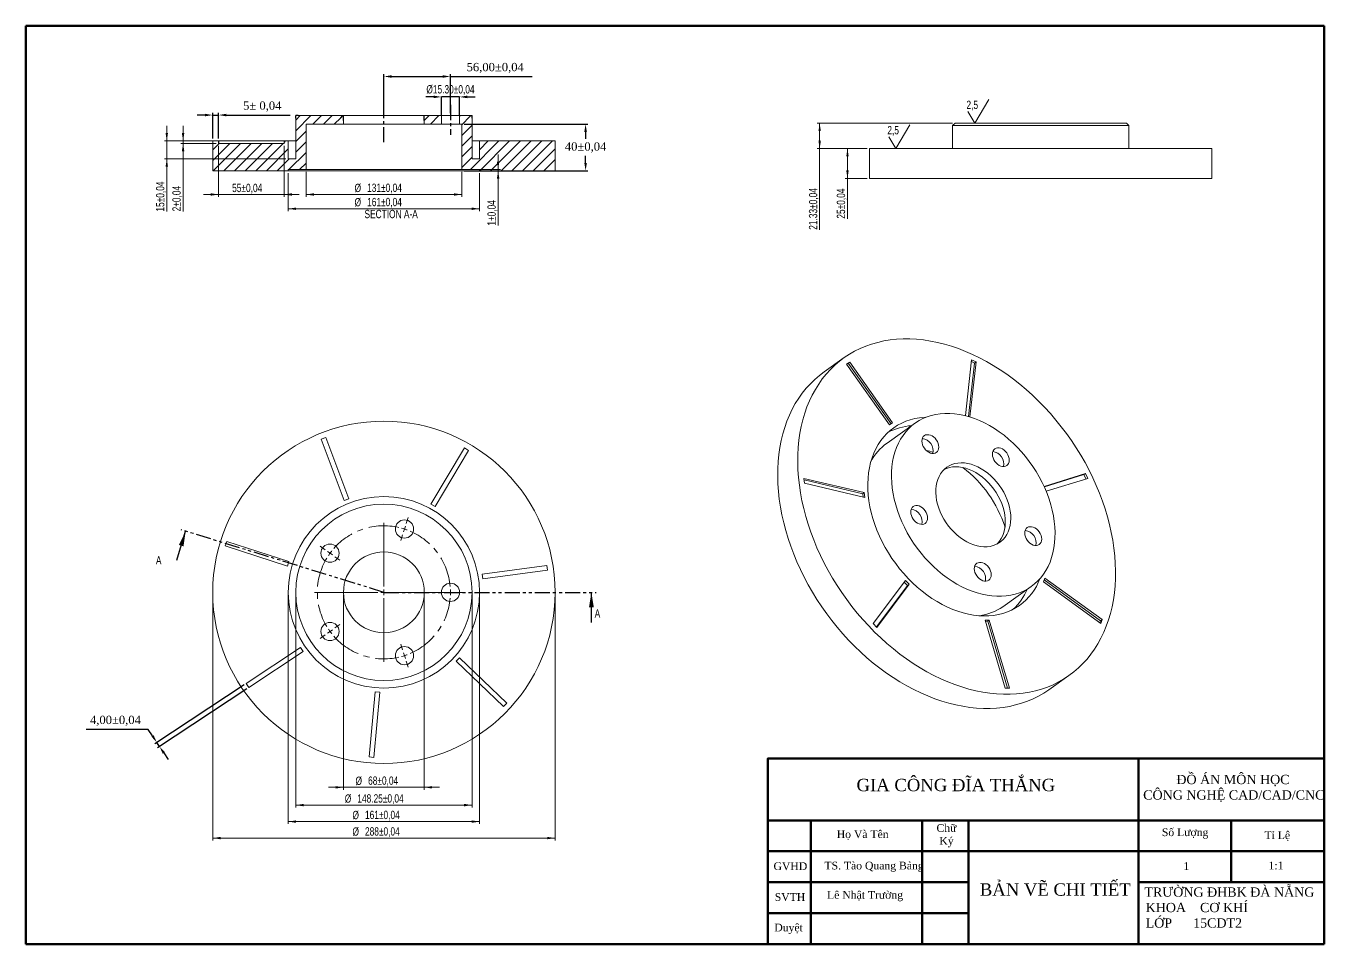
# Model space of a CAD drawing. Header units: millimetres. Extents: x -1654 to 1318, y -6 to 660.
# Drawn here: x 20 to 566, y -6 to 380 of the extents above; entities that cross this region are included whole.
import ezdxf

# ---------------------------------------------------------------- set-up
doc = ezdxf.new("R2010")
doc.units = ezdxf.units.MM
doc.header["$PDSIZE"] = -1
for name, pattern in [('CENTER', [10.16, 6.35, -1.27, 1.27, -1.27]), ('CENTERX2', [20.32, 12.7, -2.54, 2.54, -2.54]), ('PHANTOM', [12.7, 6.35, -1.27, 1.27, -1.27, 1.27, -1.27])]:
    doc.linetypes.add(name, pattern=pattern)
doc.layers.add('chu', color=140, linetype='Continuous')
doc.layers.add('chuan-text', color=90, linetype='Continuous', lineweight=25)
doc.layers.add('khung', color=212, linetype='Continuous', lineweight=50)
doc.styles.add('SLDTEXTSTYLE0', font='TXT', dxfattribs={"width": 0.75})
doc.styles.get("Standard").update_dxf_attribs({"font": 'times.ttf'})
doc.dimstyles.new('ISO-25', dxfattribs={"dimtxt": 2.5, "dimasz": 2.5, "dimexe": 1.25, "dimexo": 0.625, "dimtad": 1, "dimtxsty": 'Standard', "dimcen": 2.5, "dimadec": 0, "dimazin": 0, "dimtfac": 1, "dimtmove": 0, "dimatfit": 3, "dimfxl": 1, "dimarcsym": 0})
doc.dimstyles.new('SLDDIMSTYLE0', dxfattribs={"dimtxt": 3.5, "dimasz": 3.302, "dimexe": 0, "dimexo": 0.0625, "dimgap": 0.875, "dimtad": 1, "dimlfac": 2, "dimrnd": 1e-09, "dimzin": 12, "dimdsep": 46, "dimtxsty": 'SLDTEXTSTYLE0', "dimsah": 1, "dimcen": 0.09, "dimadec": 0, "dimazin": 3, "dimtfac": 1, "dimtmove": 0, "dimatfit": 0, "dimfxl": 1, "dimfrac": 2, "dimtolj": 1, "dimtzin": 12, "dimarcsym": 0})
doc.dimstyles.new('SLDDIMSTYLE1', dxfattribs={"dimtxt": 3.5, "dimasz": 3.302, "dimexe": 0, "dimexo": 0.0625, "dimgap": 0.875, "dimtad": 1, "dimlfac": 2, "dimrnd": 1e-09, "dimzin": 12, "dimdsep": 46, "dimtxsty": 'SLDTEXTSTYLE0', "dimsah": 1, "dimcen": 0.09, "dimadec": 0, "dimazin": 3, "dimtfac": 1, "dimtofl": 0, "dimtmove": 0, "dimatfit": 3, "dimfxl": 1, "dimfrac": 2, "dimtolj": 1, "dimtzin": 12, "dimarcsym": 0})
doc.dimstyles.new('SLDDIMSTYLE2', dxfattribs={"dimtxt": 3.5, "dimasz": 3.302, "dimexe": 0, "dimexo": 0.0625, "dimgap": 0.875, "dimtad": 1, "dimlfac": 2, "dimrnd": 1e-09, "dimzin": 4, "dimdsep": 46, "dimtxsty": 'SLDTEXTSTYLE0', "dimsah": 1, "dimcen": 0.09, "dimadec": 0, "dimazin": 1, "dimtfac": 1, "dimtmove": 0, "dimatfit": 0, "dimfxl": 1, "dimfrac": 2, "dimtolj": 1, "dimtzin": 12, "dimarcsym": 0})

# ---------------------------------------------------------------- blocks, each defined once
blk = doc.blocks.new('SW_SFSYMBOL_0')
at = {"color": 0, "linetype": 'Continuous', "lineweight": 0}
for q in [(0.57, 0), (9.41, 5)]:
    blk.add_line((3.51, -5), q, dxfattribs=at)
at = {"color": 0, "linetype": 'Continuous', "lineweight": 0, "insert": (0, 4.51), "char_height": 3.5, "attachment_point": 1, "style": 'SLDTEXTSTYLE0'}
blk.add_mtext('2,5', dxfattribs=at)
blk = doc.blocks.new('_D')
at = {"color": 7, "linetype": 'Continuous', "lineweight": 0, "transparency": 16777216}
for p, q in [((153.96, 140.8), (153.96, 58.8)), ((187.96, 140.8), (187.96, 58.8)), ((153.96, 59.8), (147.61, 59.8)), ((153.96, 59.8), (187.96, 59.8)), ((187.96, 59.8), (194.31, 59.8))]:
    blk.add_line(p, q, dxfattribs=at)
for points in [[(153.96, 59.8), (150.65, 60.31), (150.65, 59.29)], [(187.96, 59.8), (191.26, 59.29), (191.26, 60.31)]]:
    blk.add_solid(points, dxfattribs=at)
at = {"color": 7, "linetype": 'Continuous', "lineweight": 0, "transparency": 16777216, "char_height": 3.5, "attachment_point": 1, "style": 'SLDTEXTSTYLE0'}
for s, insert in [('%%c', (159.03, 64.31)), ('68±0,04', (164.31, 64.37))]:
    blk.add_mtext(s, dxfattribs=dict(at, insert=insert))
blk = doc.blocks.new('_D_1')
at = {"color": 7, "linetype": 'Continuous', "lineweight": 0, "transparency": 16777216}
for p, q in [((133.89, 140.8), (133.89, 51.32)), ((208.02, 140.8), (208.02, 51.32)), ((133.89, 52.32), (208.02, 52.32))]:
    blk.add_line(p, q, dxfattribs=at)
for points in [[(133.89, 52.32), (137.2, 51.81), (137.2, 52.83)], [(208.02, 52.32), (204.72, 52.83), (204.72, 51.81)]]:
    blk.add_solid(points, dxfattribs=at)
at = {"color": 7, "linetype": 'Continuous', "lineweight": 0, "transparency": 16777216, "char_height": 3.5, "attachment_point": 1, "style": 'SLDTEXTSTYLE0'}
for s, insert in [('%%c', (154.5, 56.83)), ('148.25±0,04', (159.78, 56.88))]:
    blk.add_mtext(s, dxfattribs=dict(at, insert=insert))
blk = doc.blocks.new('_D_2')
at = {"color": 7, "linetype": 'Continuous', "lineweight": 0, "transparency": 16777216}
for p, q in [((130.71, 140.8), (130.71, 44.38)), ((211.21, 140.8), (211.21, 44.38)), ((130.71, 45.38), (211.21, 45.38))]:
    blk.add_line(p, q, dxfattribs=at)
for points in [[(130.71, 45.38), (134.01, 44.88), (134.01, 45.89)], [(211.21, 45.38), (207.9, 45.89), (207.9, 44.88)]]:
    blk.add_solid(points, dxfattribs=at)
at = {"color": 7, "linetype": 'Continuous', "lineweight": 0, "transparency": 16777216, "char_height": 3.5, "attachment_point": 1, "style": 'SLDTEXTSTYLE0'}
for s, insert in [('%%c', (157.74, 49.9)), ('161±0,04', (163.01, 49.95))]:
    blk.add_mtext(s, dxfattribs=dict(at, insert=insert))
blk = doc.blocks.new('_D_3')
at = {"color": 7, "linetype": 'Continuous', "lineweight": 0, "transparency": 16777216}
for p, q in [((98.96, 140.8), (98.96, 37.45)), ((242.96, 140.8), (242.96, 37.45)), ((98.96, 38.45), (242.96, 38.45))]:
    blk.add_line(p, q, dxfattribs=at)
for points in [[(98.96, 38.45), (102.26, 37.94), (102.26, 38.96)], [(242.96, 38.45), (239.65, 38.96), (239.65, 37.94)]]:
    blk.add_solid(points, dxfattribs=at)
at = {"color": 7, "linetype": 'Continuous', "lineweight": 0, "transparency": 16777216, "char_height": 3.5, "attachment_point": 1, "style": 'SLDTEXTSTYLE0'}
for s, insert in [('%%c', (157.74, 42.96)), ('288±0,04', (163.01, 43.01))]:
    blk.add_mtext(s, dxfattribs=dict(at, insert=insert))
blk = doc.blocks.new('SW_CENTERMARKSYMBOL_0')
at = {"color": 0, "linetype": 'Continuous', "lineweight": 0}
for p, q in [((-8.65, 29.13), (-8.65, 55.88)), ((0.77, 55.64), (1.57, 58.09)), ((-0.77, 50.88), (-1.57, 48.43)), ((0, 53.26), (-0.39, 52.07)), ((0, 53.26), (0.39, 54.45)), ((-33.33, 44.56), (-35.41, 46.07)), ((-31.3, 43.09), (-32.32, 43.82)), ((-31.3, 43.09), (-30.29, 42.35)), ((-29.28, 41.62), (-27.2, 40.1)), ((-8.65, 26.63), (-8.65, 27.88)), ((-11.15, 26.63), (-37.9, 26.63)), ((-8.65, 26.63), (-9.9, 26.63)), ((-8.65, 26.63), (-8.65, 25.38)), ((-8.65, 26.63), (-7.4, 26.63)), ((-8.65, 24.13), (-8.65, -2.62)), ((-6.15, 26.63), (20.6, 26.63)), ((16.85, 26.63), (14.27, 26.63)), ((19.35, 26.63), (18.1, 26.63)), ((19.35, 26.63), (20.6, 26.63)), ((21.85, 26.63), (24.42, 26.63)), ((-29.28, 11.64), (-27.2, 13.15)), ((-33.33, 8.7), (-35.41, 7.19)), ((-31.3, 10.17), (-32.32, 9.44)), ((-31.3, 10.17), (-30.29, 10.91)), ((-0.77, 2.38), (-1.57, 4.83)), ((0, 0), (-0.39, 1.19)), ((0, 0), (0.39, -1.19)), ((0.77, -2.38), (1.57, -4.83))]:
    blk.add_line(p, q, dxfattribs=at)
at = {"color": 0, "linetype": 'CENTERX2', "lineweight": 0}
for start, end in [(77.1157, 138.8843), (5.1157, 66.8843), (149.1157, 210.8843), (293.1157, 354.8843), (221.1157, 282.8843)]:
    blk.add_arc((-8.65, 26.63), 28, start, end, dxfattribs=at)
at = {"color": 0, "linetype": 'Continuous', "lineweight": 0}
for start, end in [(72, 74.5578), (69.4422, 72), (141.4422, 144), (144, 146.5578), (0, 2.5578), (357.4422, 0), (213.4422, 216), (216, 218.5578), (285.4422, 288), (288, 290.5578)]:
    blk.add_arc((-8.65, 26.63), 28, start, end, dxfattribs=at)
blk = doc.blocks.new('_D_4')
at = {"color": 7, "linetype": 'Continuous', "lineweight": 0, "transparency": 16777216}
for p, q in [((374.25, 328.41), (364.95, 328.41)), ((365.95, 315.91), (365.95, 328.41)), ((374.25, 315.91), (364.95, 315.91)), ((365.95, 315.91), (365.95, 298.95))]:
    blk.add_line(p, q, dxfattribs=at)
for points in [[(365.95, 328.41), (365.44, 325.1), (366.46, 325.1)], [(365.95, 315.91), (366.46, 319.21), (365.44, 319.21)]]:
    blk.add_solid(points, dxfattribs=at)
at = {"color": 7, "linetype": 'Continuous', "lineweight": 0, "transparency": 16777216, "insert": (361.44, 298.95), "char_height": 3.5, "attachment_point": 1, "rotation": 90, "style": 'SLDTEXTSTYLE0'}
blk.add_mtext('25±0,04', dxfattribs=at)
blk = doc.blocks.new('_D_5')
at = {"color": 7, "linetype": 'Continuous', "lineweight": 0, "transparency": 16777216}
for p, q in [((410.19, 339.07), (353.25, 339.07)), ((354.25, 339.07), (354.25, 328.41)), ((374.25, 328.41), (353.25, 328.41)), ((354.25, 328.41), (354.25, 294.28))]:
    blk.add_line(p, q, dxfattribs=at)
for points in [[(354.25, 339.07), (353.74, 335.77), (354.76, 335.77)], [(354.25, 328.41), (354.76, 331.71), (353.74, 331.71)]]:
    blk.add_solid(points, dxfattribs=at)
at = {"color": 7, "linetype": 'Continuous', "lineweight": 0, "transparency": 16777216, "insert": (349.74, 294.28), "char_height": 3.5, "attachment_point": 1, "rotation": 90, "style": 'SLDTEXTSTYLE0'}
blk.add_mtext('21.33±0,04', dxfattribs=at)
blk = doc.blocks.new('_D_6')
at = {"color": 7, "linetype": 'Continuous', "lineweight": 0, "transparency": 16777216}
for p, q in [((86.5, 331.62), (86.5, 337.97)), ((100.46, 331.62), (85.5, 331.62)), ((100.45, 330.62), (85.5, 330.62)), ((86.5, 330.62), (86.5, 331.62)), ((86.5, 330.62), (86.5, 302.02))]:
    blk.add_line(p, q, dxfattribs=at)
for points in [[(86.5, 331.62), (87.01, 334.92), (85.99, 334.92)], [(86.5, 330.62), (85.99, 327.32), (87.01, 327.32)]]:
    blk.add_solid(points, dxfattribs=at)
at = {"color": 7, "linetype": 'Continuous', "lineweight": 0, "transparency": 16777216, "insert": (81.99, 302.02), "char_height": 3.5, "attachment_point": 1, "rotation": 90, "style": 'SLDTEXTSTYLE0'}
blk.add_mtext('2±0,04', dxfattribs=at)
blk = doc.blocks.new('_D_7')
at = {"color": 0, "linetype": 'Continuous', "lineweight": -2, "transparency": 16777216}
for p, q in [((191.83, 350.16), (188.53, 350.16)), ((195.13, 342.35), (195.13, 350.16)), ((202.78, 350.16), (195.13, 350.16)), ((202.78, 342.35), (202.78, 350.16)), ((206.08, 350.16), (209.39, 350.16))]:
    blk.add_line(p, q, dxfattribs=at)
at = {"color": 0, "linetype": 'Continuous', "transparency": 16777216}
for points in [[(191.83, 350.71), (191.83, 349.61), (195.13, 350.16)], [(206.08, 350.71), (206.08, 349.61), (202.78, 350.16)]]:
    blk.add_solid(points, dxfattribs=at)
at = {"layer": 'Defpoints', "color": 0, "linetype": 'Continuous', "transparency": 16777216}
for p in [(195.13, 350.16), (195.13, 342.28), (202.78, 342.28)]:
    blk.add_point(p, dxfattribs=at)
at = {"color": 0, "linetype": 'Continuous', "lineweight": 0, "transparency": 16777216, "insert": (198.96, 355.11), "char_height": 3.5, "attachment_point": 2, "style": 'SLDTEXTSTYLE0'}
blk.add_mtext('\\A1;%%C15.30±0,04', dxfattribs=at)
blk = doc.blocks.new('_D_8')
at = {"color": 7, "linetype": 'Continuous', "lineweight": 0, "transparency": 16777216}
for p, q in [((219.01, 319.62), (219.01, 325.97)), ((139.21, 319.62), (220.01, 319.62)), ((219.01, 319.62), (219.01, 319.12)), ((219.01, 319.12), (219.01, 296.02))]:
    blk.add_line(p, q, dxfattribs=at)
for points in [[(219.01, 319.62), (219.52, 322.92), (218.5, 322.92)], [(219.01, 319.12), (218.5, 315.82), (219.52, 315.82)]]:
    blk.add_solid(points, dxfattribs=at)
at = {"color": 7, "linetype": 'Continuous', "lineweight": 0, "transparency": 16777216, "insert": (214.5, 296.02), "char_height": 3.5, "attachment_point": 1, "rotation": 90, "style": 'SLDTEXTSTYLE0'}
blk.add_mtext('1±0,04', dxfattribs=at)
blk = doc.blocks.new('_D_9')
at = {"color": 7, "linetype": 'Continuous', "lineweight": 0, "transparency": 16777216}
for p, q in [((138.21, 318.62), (138.21, 308.12)), ((203.71, 318.62), (203.71, 308.12)), ((138.21, 309.12), (203.71, 309.12))]:
    blk.add_line(p, q, dxfattribs=at)
for points in [[(138.21, 309.12), (141.51, 308.61), (141.51, 309.63)], [(203.71, 309.12), (200.4, 309.63), (200.4, 308.61)]]:
    blk.add_solid(points, dxfattribs=at)
at = {"color": 7, "linetype": 'Continuous', "lineweight": 0, "transparency": 16777216, "char_height": 3.5, "attachment_point": 1, "style": 'SLDTEXTSTYLE0'}
for s, insert in [('%%c', (158.63, 313.63)), ('131±0,04', (163.91, 313.69))]:
    blk.add_mtext(s, dxfattribs=dict(at, insert=insert))
blk = doc.blocks.new('_D_10')
at = {"color": 7, "linetype": 'Continuous', "lineweight": 0, "transparency": 16777216}
for p, q in [((79.64, 331.62), (79.64, 337.97)), ((97.96, 331.62), (78.64, 331.62)), ((79.64, 331.62), (79.64, 324.12)), ((129.71, 324.12), (78.64, 324.12)), ((79.64, 324.12), (79.64, 301.92))]:
    blk.add_line(p, q, dxfattribs=at)
for points in [[(79.64, 331.62), (80.14, 334.92), (79.13, 334.92)], [(79.64, 324.12), (79.13, 320.82), (80.14, 320.82)]]:
    blk.add_solid(points, dxfattribs=at)
at = {"color": 7, "linetype": 'Continuous', "lineweight": 0, "transparency": 16777216, "insert": (75.12, 301.92), "char_height": 3.5, "attachment_point": 1, "rotation": 90, "style": 'SLDTEXTSTYLE0'}
blk.add_mtext('15±0,04', dxfattribs=at)
blk = doc.blocks.new('_D_11')
at = {"color": 7, "linetype": 'Continuous', "lineweight": 0, "transparency": 16777216}
for p, q in [((101.45, 329.62), (101.45, 308.12)), ((128.95, 329.62), (128.95, 308.12)), ((101.45, 309.12), (95.1, 309.12)), ((101.45, 309.12), (128.95, 309.12)), ((128.95, 309.12), (135.3, 309.12))]:
    blk.add_line(p, q, dxfattribs=at)
for points in [[(101.45, 309.12), (98.15, 309.63), (98.15, 308.61)], [(128.95, 309.12), (132.25, 308.61), (132.25, 309.63)]]:
    blk.add_solid(points, dxfattribs=at)
at = {"color": 7, "linetype": 'Continuous', "lineweight": 0, "transparency": 16777216, "insert": (107.13, 313.63), "char_height": 3.5, "attachment_point": 1, "style": 'SLDTEXTSTYLE0'}
blk.add_mtext('55±0,04', dxfattribs=at)
blk = doc.blocks.new('_D_12')
at = {"color": 7, "linetype": 'Continuous', "lineweight": 0, "transparency": 16777216}
for p, q in [((130.71, 318.12), (130.71, 302.12)), ((211.21, 318.12), (211.21, 302.12)), ((130.71, 303.12), (211.21, 303.12))]:
    blk.add_line(p, q, dxfattribs=at)
for points in [[(130.71, 303.12), (134.01, 302.61), (134.01, 303.63)], [(211.21, 303.12), (207.9, 303.63), (207.9, 302.61)]]:
    blk.add_solid(points, dxfattribs=at)
at = {"color": 7, "linetype": 'Continuous', "lineweight": 0, "transparency": 16777216, "char_height": 3.5, "attachment_point": 1, "style": 'SLDTEXTSTYLE0'}
for s, insert in [('%%c', (158.63, 307.63)), ('161±0,04', (163.91, 307.69))]:
    blk.add_mtext(s, dxfattribs=dict(at, insert=insert))
blk = doc.blocks.new('*D30')
at = {"color": 0, "lineweight": -2, "transparency": 16777216}
for p, q in [((170.96, 343.28), (170.96, 359.74)), ((174.26, 358.74), (195.65, 358.74)), ((198.96, 343.28), (198.96, 359.74)), ((198.96, 358.74), (233.31, 358.74))]:
    blk.add_line(p, q, dxfattribs=at)
at = {"color": 0, "transparency": 16777216}
for points in [[(174.26, 359.29), (174.26, 358.19), (170.96, 358.74)], [(195.65, 359.29), (195.65, 358.19), (198.96, 358.74)]]:
    blk.add_solid(points, dxfattribs=at)
at = {"layer": 'Defpoints', "color": 0, "transparency": 16777216}
for p in [(198.96, 358.74), (170.96, 342.28), (198.96, 342.28)]:
    blk.add_point(p, dxfattribs=at)
at = {"color": 0, "transparency": 16777216, "insert": (217.78, 362.3), "char_height": 3.5, "attachment_point": 5}
blk.add_mtext('56,00±0,04', dxfattribs=at)
blk = doc.blocks.new('*D31')
at = {"color": 0, "lineweight": -2, "transparency": 16777216}
for p, q in [((95.65, 342.52), (92.35, 342.52)), ((98.96, 332.62), (98.96, 343.52)), ((98.96, 342.52), (101.45, 342.52)), ((101.45, 332.62), (101.45, 343.52)), ((104.75, 342.52), (131.52, 342.52))]:
    blk.add_line(p, q, dxfattribs=at)
at = {"color": 0, "transparency": 16777216}
for points in [[(95.65, 343.07), (95.65, 341.97), (98.96, 342.52)], [(104.75, 343.07), (104.75, 341.97), (101.45, 342.52)]]:
    blk.add_solid(points, dxfattribs=at)
at = {"layer": 'Defpoints', "color": 0, "transparency": 16777216}
for p in [(101.45, 342.52), (98.96, 331.62), (101.45, 331.62)]:
    blk.add_point(p, dxfattribs=at)
at = {"color": 0, "transparency": 16777216, "insert": (119.79, 346.09), "char_height": 3.5, "attachment_point": 5}
blk.add_mtext('5± 0,04', dxfattribs=at)
blk = doc.blocks.new('*D34')
at = {"color": 0, "lineweight": -2, "transparency": 16777216}
for p, q in [((204.71, 338.68), (256.8, 338.68)), ((255.8, 335.38), (255.8, 332.47)), ((255.8, 322.42), (255.8, 325.34)), ((204.71, 319.12), (256.8, 319.12))]:
    blk.add_line(p, q, dxfattribs=at)
at = {"color": 0, "transparency": 16777216}
for points in [[(255.25, 335.38), (256.35, 335.38), (255.8, 338.68)], [(255.25, 322.42), (256.35, 322.42), (255.8, 319.12)]]:
    blk.add_solid(points, dxfattribs=at)
at = {"layer": 'Defpoints', "color": 0, "transparency": 16777216}
for p in [(203.71, 338.68), (203.71, 319.12), (255.8, 319.12)]:
    blk.add_point(p, dxfattribs=at)
at = {"color": 0, "transparency": 16777216, "insert": (255.8, 328.9), "char_height": 3.5, "attachment_point": 5}
blk.add_mtext('40±0,04', dxfattribs=at)
blk = doc.blocks.new('*D35')
at = {"color": 0, "lineweight": -2, "transparency": 16777216}
for p, q in [((112.14, 102.93), (74.62, 78.12)), ((113.25, 101.26), (75.72, 76.45)), ((71.81, 84.18), (45.79, 84.18)), ((73.63, 81.43), (71.81, 84.18)), ((76.56, 77), (75.45, 78.67)), ((78.38, 74.25), (80.2, 71.5))]:
    blk.add_line(p, q, dxfattribs=at)
at = {"color": 0, "transparency": 16777216}
for points in [[(74.09, 81.73), (73.17, 81.12), (75.45, 78.67)], [(78.84, 74.55), (77.92, 73.95), (76.56, 77)]]:
    blk.add_solid(points, dxfattribs=at)
at = {"layer": 'Defpoints', "color": 0, "transparency": 16777216}
for p in [(112.98, 103.48), (114.08, 101.81), (75.45, 78.67)]:
    blk.add_point(p, dxfattribs=at)
at = {"color": 0, "transparency": 16777216, "insert": (58.04, 87.75), "char_height": 3.5, "attachment_point": 5}
blk.add_mtext('4,00±0,04', dxfattribs=at)

msp = doc.modelspace()

# ---------------------------------------------------------------- hatches: boundary and pattern name
at = {"linetype": 'Continuous', "lineweight": 0}
h = msp.add_hatch(dxfattribs=at)
h.set_pattern_fill('ANSI31', style=0)
h.paths.add_polyline_path([(138.206, 338.6848), (153.956, 338.6848), (153.956, 340.2848), (151.956, 342.2848), (134.8935, 342.2848), (133.8935, 341.2848), (133.8935, 324.1198), (130.706, 324.1198), (130.706, 331.6198), (128.9517, 331.6198), (128.9517, 330.6198), (101.4488, 330.6198), (101.4488, 331.6198), (98.956, 331.6198), (98.956, 319.1198), (130.706, 319.1198), (130.706, 319.6198), (138.206, 319.6198)], flags=0)
h = msp.add_hatch(dxfattribs=at)
h.set_pattern_fill('ANSI31', style=0)
h.paths.add_polyline_path([(189.956, 342.2848), (187.956, 340.2848), (187.956, 338.6848), (195.131, 338.6848), (195.131, 342.2848)], flags=0)
h = msp.add_hatch(dxfattribs=at)
h.set_pattern_fill('ANSI31', style=0)
h.paths.add_polyline_path([(211.206, 319.1198), (242.956, 319.1198), (242.956, 331.6198), (211.206, 331.6198), (211.206, 324.1198), (208.0185, 324.1198), (208.0185, 341.2848), (207.0185, 342.2848), (202.781, 342.2848), (202.781, 338.6848), (203.706, 338.6848), (203.706, 319.6198), (211.206, 319.6198)], flags=0)

# ---------------------------------------------------------------- linework, layer by layer
at = {"linetype": 'CENTER'}
for p, q in [((170.956, 331.1067), (170.956, 355.9428)), ((198.956, 346.7812), (198.956, 334.1785))]:
    msp.add_line(p, q, dxfattribs=at)
for p, q in [((133.8935, 341.2848), (133.8935, 342.2848)), ((134.8935, 342.2848), (133.8935, 342.2848)), ((152.8272, 341.4124), (153.7178, 342.2848)), ((153.956, 340.2848), (153.956, 342.2848)), ((187.956, 340.2848), (187.956, 342.2848)), ((207.0185, 342.2848), (208.0185, 342.2848)), ((207.2998, 342.0035), (207.5756, 342.2848)), ((208.0185, 341.2848), (208.0185, 342.2848))]:
    msp.add_line(p, q)
at = {"color": 7, "linetype": 'Continuous', "lineweight": 15}
for p, q in [((133.8935, 324.1198), (133.8935, 341.2848)), ((151.956, 342.2848), (134.8935, 342.2848)), ((138.206, 338.6848), (138.206, 319.6198)), ((153.956, 338.6848), (138.206, 338.6848)), ((151.956, 342.2848), (189.956, 342.2848)), ((153.956, 340.2848), (153.956, 338.6848)), ((153.956, 338.6848), (187.956, 338.6848)), ((187.956, 340.2848), (189.956, 342.2848)), ((187.956, 340.2848), (187.956, 338.6848)), ((187.956, 338.6848), (195.131, 338.6848)), ((189.956, 342.2848), (195.131, 342.2848)), ((195.131, 342.2848), (202.781, 342.2848)), ((195.131, 338.6848), (195.131, 342.2848)), ((202.781, 338.6848), (195.131, 338.6848)), ((202.781, 342.2848), (202.781, 338.6848)), ((202.781, 342.2848), (207.0185, 342.2848)), ((202.781, 338.6848), (203.706, 338.6848)), ((203.706, 338.6848), (203.706, 319.6198)), ((208.0185, 324.1198), (208.0185, 341.2848)), ((411.1852, 339.0713), (410.1852, 338.0713)), ((411.1852, 339.0713), (483.3102, 339.0713)), ((484.3102, 338.0713), (483.3102, 339.0713)), ((410.1852, 338.0713), (410.1852, 328.4063)), ((484.3102, 338.0713), (410.1852, 338.0713)), ((484.3102, 328.4063), (484.3102, 338.0713)), ((98.956, 319.1198), (98.956, 331.6198)), ((101.4488, 331.6198), (98.956, 331.6198)), ((101.4488, 331.6198), (101.4488, 330.6198)), ((101.4632, 331.6198), (101.4488, 331.6198)), ((101.4488, 330.6198), (128.9517, 330.6198)), ((101.4632, 330.6198), (101.4632, 331.6198)), ((128.9517, 331.6198), (101.4632, 331.6198)), ((128.9517, 330.6198), (128.9517, 331.6198)), ((130.706, 331.6198), (128.9517, 331.6198)), ((130.706, 324.1198), (130.706, 331.6198)), ((133.8935, 331.6198), (130.706, 331.6198)), ((211.206, 331.6198), (208.0185, 331.6198)), ((211.206, 324.1198), (211.206, 331.6198)), ((211.206, 331.6198), (242.956, 331.6198)), ((242.956, 319.1198), (242.956, 331.6198)), ((375.2477, 328.4063), (375.2477, 315.9063)), ((375.2477, 328.4063), (519.2477, 328.4063)), ((519.2477, 315.9063), (519.2477, 328.4063)), ((130.706, 324.1198), (133.8935, 324.1198)), ((211.206, 324.1198), (208.0185, 324.1198)), ((98.956, 319.1198), (130.706, 319.1198)), ((130.706, 319.6198), (130.706, 319.1198)), ((130.706, 319.6198), (138.206, 319.6198)), ((130.706, 319.1198), (211.206, 319.1198)), ((138.206, 319.6198), (203.706, 319.6198)), ((211.206, 319.6198), (203.706, 319.6198)), ((211.206, 319.6198), (211.206, 319.1198)), ((242.956, 319.1198), (211.206, 319.1198)), ((447.2477, 315.9063), (375.2477, 315.9063)), ((519.2477, 315.9063), (447.2477, 315.9063)), ((364.5939, 240.5151), (356.1668, 234.5573)), ((366.8916, 238.658), (365.5785, 237.7296)), ((365.5785, 237.7296), (383.6312, 212.1951)), ((384.2878, 212.6592), (366.235, 238.1938)), ((384.9443, 213.1234), (366.8916, 238.658)), ((418.1666, 239.5559), (415.5766, 216.1065)), ((416.8739, 215.7535), (419.3552, 238.2186)), ((417.4597, 215.5771), (420.0118, 238.6828)), ((419.3552, 238.2186), (418.0853, 238.8195)), ((420.0118, 238.6828), (418.1666, 239.5559)), ((419.3552, 238.2186), (420.0118, 238.6828)), ((394.5314, 213.0252), (382.6048, 204.5932)), ((383.6312, 212.1951), (384.9443, 213.1234)), ((146.4933, 206.8554), (144.6213, 206.1515)), ((144.6213, 206.1515), (154.3008, 180.4113)), ((156.1728, 181.1152), (146.4933, 206.8554)), ((204.8462, 202.5129), (190.7568, 178.8964)), ((206.5638, 201.4882), (204.8462, 202.5129)), ((192.4744, 177.8718), (206.5638, 201.4882)), ((466.0051, 191.762), (448.6577, 186.3353)), ((465.3485, 191.2978), (448.7606, 186.1087)), ((465.3485, 191.2978), (466.0051, 191.762)), ((466.2265, 189.5051), (465.3485, 191.2978)), ((466.9929, 189.7449), (466.0051, 191.762)), ((373.0051, 183.7488), (347.6329, 189.6891)), ((347.6329, 189.6891), (347.8407, 187.6584)), ((372.3485, 183.2847), (347.6977, 189.0561)), ((347.8407, 187.6584), (373.2128, 181.7181)), ((449.5446, 184.2867), (466.9929, 189.7449)), ((154.3008, 180.4113), (156.1728, 181.1152)), ((372.3485, 183.2847), (373.0051, 183.7488)), ((372.4915, 181.887), (372.3485, 183.2847)), ((373.2128, 181.7181), (373.0051, 183.7488)), ((190.7568, 178.8964), (192.4744, 177.8718)), ((104.8437, 163.2368), (104.2269, 161.3342)), ((104.2269, 161.3342), (130.3864, 152.8532)), ((131.0032, 154.7557), (104.8437, 163.2368)), ((130.3864, 152.8532), (131.0032, 154.7557)), ((239.5512, 153.1585), (212.3025, 149.4495)), ((239.821, 151.1768), (239.5512, 153.1585)), ((212.3025, 149.4495), (212.5722, 147.4677)), ((212.5722, 147.4677), (239.821, 151.1768)), ((448.9717, 147.8049), (448.3582, 146.1627)), ((473.0707, 130.3377), (448.9717, 147.8049)), ((390.3238, 146.7779), (376.7379, 128.6508)), ((378.1352, 127.2253), (391.2394, 144.7098)), ((378.3101, 127.0469), (391.896, 145.174)), ((391.2394, 144.7098), (389.8421, 146.1353)), ((391.896, 145.174), (390.3238, 146.7779)), ((391.2394, 144.7098), (391.896, 145.174)), ((431.2651, 135.766), (443.1917, 144.198)), ((448.3582, 146.1627), (472.4572, 128.6955)), ((472.4141, 129.8735), (448.6953, 147.0651)), ((376.7379, 128.6508), (378.3101, 127.0469)), ((425.6118, 130.0812), (423.8591, 130.0505)), ((423.8591, 130.0505), (432.29, 101.506)), ((424.9553, 129.617), (423.9921, 129.6001)), ((424.9553, 129.617), (425.6118, 130.0812)), ((433.2531, 101.5229), (424.9553, 129.617)), ((434.0427, 101.5367), (425.6118, 130.0812)), ((472.077, 128.9711), (472.4141, 129.8735)), ((472.4141, 129.8735), (473.0707, 130.3377)), ((472.4572, 128.6955), (473.0707, 130.3377)), ((135.9189, 118.6425), (112.978, 103.478)), ((114.0809, 101.8096), (137.0218, 116.9741)), ((137.0218, 116.9741), (135.9189, 118.6425)), ((202.7134, 114.2445), (201.3322, 112.798)), ((201.3322, 112.798), (221.2214, 93.8067)), ((222.6026, 95.2532), (202.7134, 114.2445)), ((450.6974, 100.849), (459.1245, 106.8069)), ((112.978, 103.478), (114.0809, 101.8096)), ((167.2183, 99.9696), (164.771, 72.5787)), ((166.763, 72.4007), (169.2104, 99.7916)), ((169.2104, 99.7916), (167.2183, 99.9696)), ((432.29, 101.506), (434.0427, 101.5367)), ((221.2214, 93.8067), (222.6026, 95.2532)), ((164.771, 72.5787), (166.763, 72.4007))]:
    msp.add_line(p, q, dxfattribs=at)
at = {"color": 7, "linetype": 'Continuous', "lineweight": 30}
for p, q in [((83.8215, 155.383), (87.5639, 167.519)), ((258.236, 129.1029), (258.236, 141.8029))]:
    msp.add_line(p, q, dxfattribs=at)
at = {"color": 7, "linetype": 'PHANTOM', "lineweight": 30}
for q in [(85.6527, 168.1084), (260.236, 141.8029)]:
    msp.add_line((170.956, 141.8029), q, dxfattribs=at)
at = {"color": 7, "linetype": 'Continuous', "lineweight": 15, "flags": 128}
for points in [[(459.1245, 106.8069), (461.1693, 108.3507), (463.1175, 110.0223), (464.9655, 111.8185), (466.7094, 113.7358), (468.346, 115.7704), (469.872, 117.9183), (471.2844, 120.1753), (472.5806, 122.537), (473.7578, 124.9988), (474.8139, 127.5559), (475.7467, 130.2032), (476.5545, 132.9355), (477.2357, 135.7476), (477.7888, 138.634), (478.2129, 141.5888), (478.5071, 144.6065), (478.6709, 147.6811), (478.7038, 150.8065), (478.606, 153.9766), (478.3774, 157.1853), (478.0186, 160.4262), (477.5304, 163.693), (476.9135, 166.9794), (476.1693, 170.2788), (475.2993, 173.5848), (474.305, 176.891), (473.1885, 180.1909), (471.952, 183.478), (470.5978, 186.7459), (469.1286, 189.9881), (467.5473, 193.1984), (465.8571, 196.3705), (464.0611, 199.4981), (462.1629, 202.5751), (460.1662, 205.5955), (458.075, 208.5534), (455.8933, 211.443), (453.6254, 214.2587), (451.2758, 216.9948), (448.849, 219.6462), (446.3498, 222.2075), (443.7831, 224.6738), (441.1538, 227.0402), (438.4673, 229.3022), (435.7286, 231.4552), (432.9432, 233.4951), (430.1166, 235.4178), (427.2542, 237.2197), (424.3617, 238.8971), (421.4447, 240.4469), (418.5089, 241.8659), (415.5601, 243.1514), (412.6041, 244.3008), (409.6466, 245.312), (406.6934, 246.1829), (403.7504, 246.9119), (400.8232, 247.4974), (397.9177, 247.9385), (395.0394, 248.2341), (392.194, 248.3837), (389.3872, 248.3871), (386.6243, 248.2442), (383.9109, 247.9553), (381.2521, 247.5209), (378.6533, 246.942), (376.1194, 246.2196), (373.6555, 245.3552), (371.2665, 244.3505), (368.9568, 243.2073), (366.7312, 241.928), (364.5939, 240.5151), (362.5491, 238.9713), (360.6008, 237.2997), (358.7529, 235.5035), (357.009, 233.5862), (355.3724, 231.5517), (353.8464, 229.4038), (352.4339, 227.1467), (351.1378, 224.785), (349.9606, 222.3232), (348.9045, 219.7662), (347.9716, 217.1189), (347.1639, 214.3865), (346.4827, 211.5744), (345.9296, 208.6881), (345.5055, 205.7332), (345.2112, 202.7155), (345.0475, 199.641), (345.0145, 196.5156), (345.1124, 193.3454), (345.341, 190.1368), (345.6998, 186.8958), (346.188, 183.629), (346.8049, 180.3427), (347.549, 177.0432), (348.4191, 173.7372), (349.4134, 170.431), (350.5299, 167.1311), (351.7664, 163.844), (353.1206, 160.5762), (354.5898, 157.3339), (356.171, 154.1236), (357.8613, 150.9516), (359.6573, 147.824), (361.5555, 144.7469), (363.5522, 141.7265), (365.6434, 138.7686), (367.8251, 135.879), (370.0929, 133.0634), (372.4426, 130.3272), (374.8694, 127.6759), (377.3686, 125.1145), (379.9353, 122.6482), (382.5645, 120.2818), (385.2511, 118.0199), (387.9898, 115.8669), (390.7751, 113.827), (393.6018, 111.9042), (396.4642, 110.1023), (399.3567, 108.4249), (402.2737, 106.8752), (405.2095, 105.4562), (408.1583, 104.1707), (411.1143, 103.0212), (414.0718, 102.01), (417.0249, 101.1391), (419.968, 100.4101), (422.8952, 99.8246), (425.8007, 99.3836), (428.679, 99.0879), (431.5243, 98.9383), (434.3312, 98.9349), (437.0941, 99.0778), (439.8075, 99.3667), (442.4663, 99.8011), (445.0651, 100.38), (447.599, 101.1024), (450.0628, 101.9668), (452.4519, 102.9716), (454.7616, 104.1147), (456.9872, 105.394), (459.1245, 106.8069)], [(356.1668, 234.5573), (354.122, 233.0135), (352.1738, 231.3418), (350.3259, 229.5456), (348.5819, 227.6284), (346.9453, 225.5938), (345.4193, 223.4459), (344.0069, 221.1889), (342.7108, 218.8272), (341.5335, 216.3654), (340.4774, 213.8083), (339.5446, 211.161), (338.7368, 208.4286), (338.0556, 205.6165), (337.5025, 202.7302), (337.0784, 199.7753), (336.7842, 196.7576), (336.6204, 193.6831), (336.5875, 190.5577), (336.6854, 187.3876), (336.9139, 184.1789), (337.2727, 180.938), (337.761, 177.6711), (338.3778, 174.3848), (339.122, 171.0854), (339.992, 167.7793), (340.9863, 164.4731), (342.1028, 161.1733), (343.3393, 157.8862), (344.6935, 154.6183), (346.1627, 151.376), (347.744, 148.1657), (349.4343, 144.9937), (351.2303, 141.8661), (353.1284, 138.7891), (355.1251, 135.7687), (357.2163, 132.8107), (359.398, 129.9211), (361.6659, 127.1055), (364.0155, 124.3693), (366.4423, 121.718), (368.9415, 119.1567), (371.5083, 116.6904), (374.1375, 114.3239), (376.824, 112.062), (379.5627, 109.909), (382.3481, 107.8691), (385.1747, 105.9463), (388.0371, 104.1445), (390.9297, 102.467), (393.8467, 100.9173), (396.7824, 99.4983), (399.7312, 98.2128), (402.6872, 97.0633), (405.6447, 96.0521), (408.5979, 95.1812), (411.5409, 94.4523), (414.4681, 93.8667), (417.3737, 93.4257), (420.2519, 93.1301), (423.0973, 92.9804), (425.9041, 92.977), (428.667, 93.12), (431.3805, 93.4089), (434.0392, 93.8432), (436.6381, 94.4221), (439.1719, 95.1445), (441.6358, 96.0089), (444.0249, 97.0137), (446.3345, 98.1568), (448.5601, 99.4361), (450.6974, 100.849), (450.6974, 100.849)], [(398.961, 215.4246), (398.332, 215.3948), (396.292, 215.2012), (394.3067, 214.8616), (392.3831, 214.3772), (390.5279, 213.7499), (388.7476, 212.9818), (387.0485, 212.0755), (385.4366, 211.0343), (383.9174, 209.8619), (382.4964, 208.5622), (381.1786, 207.14), (379.9685, 205.6002), (378.8704, 203.9482), (377.8882, 202.1898), (377.0253, 200.3312), (376.2848, 198.379), (375.6693, 196.3399), (375.1808, 194.2211), (374.8212, 192.0301), (374.5917, 189.7746), (374.4931, 187.4625), (374.5257, 185.102), (374.6895, 182.7012), (374.9838, 180.2687), (375.4077, 177.813), (375.9596, 175.3427), (376.6376, 172.8664), (377.4393, 170.393), (378.3619, 167.9311), (379.4022, 165.4893), (380.5565, 163.0761), (381.8207, 160.7002), (383.1904, 158.3698), (384.6609, 156.0931), (386.2269, 153.8781), (387.8829, 151.7326), (389.6231, 149.6641), (391.4415, 147.6799), (393.3315, 145.787), (395.2866, 143.992), (397.3, 142.3012), (399.3645, 140.7205), (401.4729, 139.2556), (403.6177, 137.9115), (405.7915, 136.6929), (407.9866, 135.6043), (410.1954, 134.6493), (412.4099, 133.8313), (414.6226, 133.1532), (416.8255, 132.6175), (419.011, 132.2258), (421.1713, 131.9798), (423.299, 131.8801), (425.3864, 131.9272), (427.4264, 132.1209), (429.4117, 132.4605), (431.3353, 132.9448), (433.1905, 133.5721), (434.9708, 134.3403), (436.6699, 135.2465), (438.2818, 136.2877)], [(443.1917, 144.198), (444.6435, 145.3223), (445.9976, 146.573), (447.2488, 147.9452), (448.3922, 149.4337), (449.4237, 151.0329), (450.3392, 152.7367), (451.1353, 154.5386), (451.809, 156.4319), (452.3577, 158.4093), (452.7793, 160.4633), (453.0723, 162.5862), (453.2355, 164.7699), (453.2683, 167.0061), (453.1706, 169.2863), (452.9427, 171.6019), (452.5856, 173.944), (452.1005, 176.3039), (451.4894, 178.6725), (450.7545, 181.0409), (449.8986, 183.4001), (448.9249, 185.7411), (447.8373, 188.0551), (446.6397, 190.3332), (445.3367, 192.5669), (443.9333, 194.7477), (442.4348, 196.8672), (440.8469, 198.9175), (439.1756, 200.8908), (437.4272, 202.7795), (435.6084, 204.5766), (433.7261, 206.2752), (431.7874, 207.8688), (429.7996, 209.3515), (427.7704, 210.7175), (425.7074, 211.9618), (423.6183, 213.0795), (421.5113, 214.0665), (419.3942, 214.919), (417.2751, 215.6338), (415.162, 216.2082), (413.0629, 216.6399), (410.9859, 216.9274), (408.9387, 217.0695), (406.9291, 217.0658), (404.9648, 216.9161), (403.0532, 216.6212), (401.2016, 216.1821), (399.417, 215.6005), (397.7061, 214.8785), (396.0755, 214.019), (394.5314, 213.0252), (393.0795, 211.9008), (391.7254, 210.6502), (390.4742, 209.278), (389.3308, 207.7895), (388.2993, 206.1903), (387.3838, 204.4865), (386.5877, 202.6846), (385.914, 200.7913), (385.3653, 198.8139), (384.9437, 196.7599), (384.6507, 194.637), (384.4875, 192.4533), (384.4547, 190.2171), (384.5524, 187.9369), (384.7803, 185.6213), (385.1374, 183.2792), (385.6225, 180.9193), (386.2336, 178.5507), (386.9685, 176.1823), (387.8244, 173.8231), (388.7981, 171.4821), (389.8858, 169.1681), (391.0833, 166.8899), (392.3863, 164.6563), (393.7897, 162.4755), (395.2882, 160.356), (396.8761, 158.3057), (398.5474, 156.3324), (400.2958, 154.4437), (402.1146, 152.6466), (403.9969, 150.948), (405.9356, 149.3544), (407.9234, 147.8717), (409.9526, 146.5057), (412.0157, 145.2614), (414.1047, 144.1437), (416.2117, 143.1566), (418.3288, 142.3041), (420.4479, 141.5894), (422.561, 141.015), (424.6601, 140.5833), (426.7372, 140.2958), (428.7844, 140.1537), (430.7939, 140.1574), (432.7582, 140.307), (434.6698, 140.602), (436.5214, 141.0411), (438.306, 141.6227), (440.0169, 142.3446), (441.6475, 143.2041), (443.1917, 144.198)], [(398.2978, 207.6978), (398.836, 207.9759), (399.45, 208.1069), (400.1162, 208.0856), (400.8091, 207.913), (401.5019, 207.5956), (402.1681, 207.1457), (402.782, 206.5804), (403.3202, 205.9217), (403.7618, 205.1947), (404.0899, 204.4274), (404.2919, 203.6493), (404.3601, 202.8903), (404.2918, 202.1795), (404.0897, 201.5443), (403.7614, 201.0092), (403.3198, 200.5945), (402.7816, 200.3164), (402.1676, 200.1854), (401.5013, 200.2067), (400.8085, 200.3793), (400.1157, 200.6967), (399.4495, 201.1466), (398.8355, 201.7119), (398.2974, 202.3706), (397.8558, 203.0976), (397.5277, 203.8649), (397.3256, 204.643), (397.2574, 205.402), (397.3257, 206.1128), (397.5279, 206.748), (397.8561, 207.2831), (398.2978, 207.6978)], [(427.9439, 202.1943), (428.4821, 202.4724), (429.0961, 202.6034), (429.7623, 202.5821), (430.4551, 202.4095), (431.148, 202.0921), (431.8142, 201.6422), (432.4281, 201.0769), (432.9662, 200.4182), (433.4078, 199.6912), (433.736, 198.9239), (433.938, 198.1458), (434.0062, 197.3867), (433.9379, 196.676), (433.7358, 196.0408), (433.4075, 195.5056), (432.9658, 195.091), (432.4276, 194.8129), (431.8136, 194.6819), (431.1474, 194.7031), (430.4546, 194.8758), (429.7617, 195.1932), (429.0956, 195.6431), (428.4816, 196.2083), (427.9435, 196.8671), (427.5019, 197.5941), (427.1737, 198.3614), (426.9717, 199.1395), (426.9035, 199.8985), (426.9718, 200.6093), (427.174, 201.2444), (427.5022, 201.7796), (427.9439, 202.1943)], [(407.7016, 194.3966), (408.7629, 195.0488), (409.9078, 195.5648), (411.1269, 195.9403), (412.4101, 196.1722), (413.7467, 196.2586), (415.1257, 196.1988), (416.5357, 195.9932), (417.965, 195.6436), (419.4017, 195.1529), (420.8339, 194.5251), (422.2497, 193.7654), (423.6375, 192.8802), (424.9857, 191.8768), (426.2832, 190.7634), (427.5192, 189.5493), (428.6834, 188.2446), (429.7663, 186.8601), (430.7587, 185.4072), (431.6526, 183.898), (432.4405, 182.345), (433.1159, 180.7611), (433.6732, 179.1594), (434.1077, 177.5531), (434.4159, 175.9556), (434.5952, 174.3801), (434.6442, 172.8396), (434.5623, 171.347), (434.3504, 169.9146), (434.0101, 168.5543), (433.5443, 167.2773), (432.9568, 166.0942), (432.2525, 165.0148), (431.4373, 164.0481), (430.5178, 163.2021), (429.5018, 162.4838), (428.3976, 161.8991), (427.2144, 161.4529), (425.9619, 161.1489), (424.6506, 160.9895), (423.2914, 160.9762), (421.8954, 161.1091), (420.4743, 161.3869), (419.0399, 161.8075), (417.6039, 162.3674), (416.1784, 163.0618), (414.7751, 163.8851), (413.4057, 164.8304), (412.0815, 165.8899), (410.8135, 167.0549), (409.6121, 168.3156), (408.4874, 169.6616), (407.4487, 171.0817), (406.5045, 172.5643), (405.6627, 174.097), (404.9303, 175.6671), (404.3134, 177.2616), (403.817, 178.8672), (403.4452, 180.4708), (403.2012, 182.0589), (403.0869, 183.6185), (403.1034, 185.1366), (403.2505, 186.6006), (403.5269, 187.9985), (403.9303, 189.3185), (404.4575, 190.5498), (405.1041, 191.6822), (405.8646, 192.7063), (406.7329, 193.6136), (407.7016, 194.3966)], [(406.6119, 193.5004), (407.6098, 193.9401), (408.8289, 194.3156), (410.1121, 194.5475), (411.4487, 194.6339), (412.8277, 194.5741), (414.2377, 194.3685), (415.667, 194.0189), (417.1037, 193.5282), (418.5359, 192.9004), (419.9517, 192.1408), (421.3395, 191.2556), (422.6878, 190.2521), (423.9852, 189.1387), (425.2212, 187.9246), (426.3854, 186.6199), (427.4683, 185.2354), (428.4607, 183.7825), (429.3546, 182.2734), (430.1426, 180.7204), (430.8179, 179.1364), (431.3752, 177.5347), (431.8097, 175.9284), (432.1179, 174.3309), (432.2973, 172.7554), (432.3462, 171.215), (432.2643, 169.7224), (432.0524, 168.29), (431.7121, 166.9296), (431.2463, 165.6526), (430.6588, 164.4695), (429.9545, 163.3902), (429.1393, 162.4235), (428.8131, 162.0981)], [(393.6, 177.9134), (394.1382, 178.1915), (394.7522, 178.3225), (395.4184, 178.3013), (396.1112, 178.1286), (396.8041, 177.8112), (397.4703, 177.3613), (398.0842, 176.7961), (398.6223, 176.1373), (399.0639, 175.4103), (399.3921, 174.643), (399.5941, 173.8649), (399.6623, 173.1059), (399.594, 172.3951), (399.3919, 171.76), (399.0636, 171.2248), (398.6219, 170.8101), (398.0837, 170.532), (397.4697, 170.401), (396.8035, 170.4223), (396.1107, 170.5949), (395.4178, 170.9123), (394.7517, 171.3623), (394.1377, 171.9275), (393.5996, 172.5862), (393.158, 173.3133), (392.8298, 174.0806), (392.6278, 174.8587), (392.5596, 175.6177), (392.6279, 176.3284), (392.8301, 176.9636), (393.1583, 177.4988), (393.6, 177.9134)], [(441.5683, 169.0085), (442.1065, 169.2867), (442.7205, 169.4176), (443.3868, 169.3964), (444.0796, 169.2238), (444.7724, 168.9064), (445.4386, 168.4564), (446.0526, 167.8912), (446.5907, 167.2324), (447.0323, 166.5054), (447.3604, 165.7381), (447.5625, 164.96), (447.6307, 164.201), (447.5624, 163.4903), (447.3602, 162.8551), (447.032, 162.3199), (446.5903, 161.9053), (446.0521, 161.6271), (445.4381, 161.4962), (444.7719, 161.5174), (444.079, 161.69), (443.3862, 162.0074), (442.72, 162.4574), (442.1061, 163.0226), (441.5679, 163.6814), (441.1263, 164.4084), (440.7982, 165.1757), (440.5962, 165.9538), (440.528, 166.7128), (440.5963, 167.4235), (440.7984, 168.0587), (441.1266, 168.5939), (441.5683, 169.0085)], [(420.3426, 154.0021), (420.8808, 154.2803), (421.4948, 154.4112), (422.1611, 154.39), (422.8539, 154.2174), (423.5467, 153.9), (424.2129, 153.45), (424.8269, 152.8848), (425.365, 152.226), (425.8066, 151.499), (426.1347, 150.7317), (426.3368, 149.9536), (426.405, 149.1946), (426.3367, 148.4839), (426.1345, 147.8487), (425.8063, 147.3135), (425.3646, 146.8989), (424.8264, 146.6207), (424.2124, 146.4898), (423.5462, 146.511), (422.8533, 146.6836), (422.1605, 147.001), (421.4943, 147.451), (420.8804, 148.0162), (420.3422, 148.675), (419.9006, 149.402), (419.5725, 150.1693), (419.3705, 150.9474), (419.3023, 151.7064), (419.3706, 152.4171), (419.5727, 153.0523), (419.9009, 153.5875), (420.3426, 154.0021)]]:
    msp.add_lwpolyline(points, dxfattribs=at)
at = {"color": 7, "linetype": 'Continuous', "lineweight": 15}
for centre, radius in [((170.956, 141.8029), 72), ((170.956, 141.8029), 40.25), ((170.956, 141.8029), 37.0625), ((179.6085, 168.4325), 3.825), ((148.3035, 158.2609), 3.825), ((170.956, 141.8029), 17), ((198.956, 141.8029), 3.825), ((148.3035, 125.345), 3.825), ((179.6085, 115.1734), 3.825)]:
    msp.add_circle(centre, radius, dxfattribs=at)
for centre, radius, start, end in [((394.616, 186.8691), 25.0691, 93.898073, 117.3738), ((395.5697, 186.4946), 22.2632, 125.615765, 152.914408), ((396.8217, 201.3273), 5.2, 347.20513, 83.31487), ((393.3567, 171.2321), 30.7637, 73.630511, 79.257743), ((426.4678, 195.8238), 5.2, 347.20513, 83.31487), ((383.4569, 153.5808), 51.2128, 17.826403, 52.693597), ((392.1239, 171.5429), 5.2, 347.20513, 83.31487), ((440.0922, 162.6381), 5.2, 347.20513, 83.31487), ((418.8665, 147.6317), 5.2, 347.20513, 83.31487), ((423.6996, 156.4199), 24.8586, 305.916711, 339.154106), ((418.5609, 153.0002), 25.0691, 313.1462, 336.621927), ((418.5259, 154.0242), 22.2632, 277.605592, 304.904235)]:
    msp.add_arc(centre, radius, start, end, dxfattribs=at)
at = {"color": 7, "linetype": 'Continuous', "lineweight": 30}
for points in [[(87.5639, 167.519), (84.7218, 161.7504), (86.6636, 161.1516)], [(258.236, 141.8029), (257.22, 135.4529), (259.252, 135.4529)]]:
    msp.add_solid(points, dxfattribs=at)
at = {"layer": 'khung'}
for p, q in [((20.4016, -6.1059), (20.4016, 379.9941)), ((20.4016, 379.9941), (566.4016, 379.9941)), ((566.4016, -6.1059), (566.4016, 379.9941)), ((488.4016, 71.8941), (488.4016, -6.1059)), ((566.4016, 71.8941), (566.4016, 71.8941)), ((527.4016, 45.8941), (527.4016, 19.8941)), ((410.4016, 32.8941), (488.4016, 32.8941)), ((488.4016, 32.8941), (566.4016, 32.8941)), ((488.4016, 19.8941), (566.4016, 19.8941)), ((20.4016, -6.1059), (566.4016, -6.1059))]:
    msp.add_line(p, q, dxfattribs=at)
for points in [[(566.4016, -6.1059), (332.4016, -6.1059), (332.4016, 71.8941), (566.4016, 71.8941)], [(332.4016, 71.8941), (566.4016, 71.8941), (566.4016, 45.8941), (332.4016, 45.8941)], [(332.4016, 45.8941), (350.6016, 45.8941), (350.6016, -6.1059), (332.4016, -6.1059)], [(397.4016, 45.8941), (416.9016, 45.8941), (416.9016, -6.1059), (397.4016, -6.1059)]]:
    msp.add_lwpolyline(points, close=True, dxfattribs=at)
for points in [[(410.4016, 32.8941), (332.4016, 32.8941), (332.4016, 45.8941), (410.4016, 45.8941)], [(410.4016, 19.8941), (332.4016, 19.8941), (332.4016, 32.8941), (410.4016, 32.8941)], [(416.9016, 19.8941), (332.4016, 19.8941), (332.4016, 6.8941), (416.9016, 6.8941)]]:
    msp.add_lwpolyline(points, dxfattribs=at)

# ---------------------------------------------------------------- block references
at = {"color": 7, "linetype": 'Continuous', "lineweight": 0}
for name, p in [('SW_SFSYMBOL_0', (415.9918, 344.0606)), ('SW_SFSYMBOL_0', (382.724, 333.4061)), ('SW_CENTERMARKSYMBOL_0', (179.6085, 115.1734))]:
    msp.add_blockref(name, p, dxfattribs=at)

# ---------------------------------------------------------------- texts
at = {"color": 7, "linetype": 'Continuous', "lineweight": 0, "insert": (174.0084, 302.662), "char_height": 3.5, "attachment_point": 2, "style": 'SLDTEXTSTYLE0'}
msp.add_mtext('SECTION A-A', dxfattribs=at)
at = {"color": 7, "linetype": 'Continuous', "char_height": 3.5, "attachment_point": 1, "style": 'SLDTEXTSTYLE0'}
for insert in [(75.061, 157.0206), (259.6161, 134.66)]:
    msp.add_mtext('A', dxfattribs=dict(at, insert=insert))
at = {"layer": 'chu', "attachment_point": 1}
for s, insert, char_height, width in [('\\pi37.3504;GIA CÔNG ĐĨA THẮNG', (332.4016, 63.369), 5.2, 156), ('{\\fTimes New Roman|b0|i0|c0|p18;Chữ \\P Ký}', (403.3939, 44.3182), 3.25, 13), ('{\\fTimes New Roman|b0|i0|c0|p18;Họ Và Tên}', (361.4465, 41.7308), 3.25, 45.5), ('{\\fTimes New Roman|b0|i0|c0|p18;Số Lượng}', (498.1839, 42.5307), 3.25, 45.5), ('{\\fTimes New Roman|b0|i0|c0|p18;Tỉ Lệ}', (541.3632, 41.298), 3.25, 45.5), ('{\\fTimes New Roman|b0|i0|c0|p18;GVHD}', (334.8477, 28.2631), 3.25, 45.5), ('TS. Tào Quang Bảng', (356.2698, 28.52), 3.25, 45.5), ('{\\fTimes New Roman|b0|i0|c0|p18;1}', (507.2564, 28.3103), 3.25, 45.5), ('1:1', (543.0563, 28.5463), 3.25, 45.5), ('Lê Nhật Trường', (357.367, 16.1874), 3.25, 45.5), ('BẢN VẼ CHI TIẾT', (421.6186, 19.4186), 5.2, 78), ('  {\\H1.2x;TRƯỜNG ĐHBK ĐÀ NẴNG\\P  KHOA    CƠ KHÍ\\P  LỚP      15CDT2}', (488.4016, 17.6986), 3.25, 78), ('{\\fTimes New Roman|b0|i0|c0|p18;SVTH}', (335.3631, 15.2889), 3.25, 45.5), ('{\\fTimes New Roman|b0|i0|c0|p18;Duyệt}', (335.168, 2.4581), 3.25, 45.5)]:
    msp.add_mtext(s, dxfattribs=dict(at, insert=insert, char_height=char_height, width=width))
at = {"layer": 'chuan-text', "insert": (488.4016, 71.8941), "char_height": 4.1067, "width": 78, "attachment_point": 1}
msp.add_mtext('\\pi39;\\P\\pi15.87409;{\\H0.94967x;ĐỒ ÁN MÔN HỌC\\P\\pi1.93022;CÔNG NGHỆ CAD/CAD/CNC}', dxfattribs=at)

# ---------------------------------------------------------------- dimensions: what is measured, and where the dimension line sits
for base, p1, p2, text, picture, middle in [((198.956, 358.7389), (170.956, 342.2848), (198.956, 342.2848), '<>±0,04', '*D30', (217.782, 362.3046)), ((101.4488, 342.5212), (98.956, 331.6198), (101.4488, 331.6198), '5± 0,04', '*D31', (119.7851, 346.0869))]:
    dim = msp.add_linear_dim(base=base, p1=p1, p2=p2, text=text, dimstyle='ISO-25', override={"dimtxt": 3.5, "dimasz": 3.302, "dimexe": 1, "dimexo": 1, "dimgap": 1.524, "dimtih": 1, "dimtoh": 1, "dimlfac": 2, "dimzin": 0, "dimadec": 2, "dimtzin": 0})
    dim.commit()
    dim.dimension.update_dxf_attribs({"geometry": picture, "text_midpoint": middle})
at = {"color": 7, "linetype": 'Continuous', "lineweight": 0}
for base, p1, p2, text, dimstyle, picture, middle in [((195.131, 350.1555), (202.781, 342.2848), (195.131, 342.2848), '%%C<>±0,04', 'SLDDIMSTYLE2', '_D_7', (198.956, 350.1555)), ((211.206, 303.1198), (130.706, 319.1198), (211.206, 319.1198), '%%c<>', 'SLDDIMSTYLE1', '_D_12', (170.956, 303.1198)), ((203.706, 309.1198), (138.206, 319.6198), (203.706, 319.6198), '%%c<>', 'SLDDIMSTYLE1', '_D_9', (170.956, 309.1198)), ((242.956, 38.4482), (98.956, 141.8029), (242.956, 141.8029), '%%c<>', 'SLDDIMSTYLE1', '_D_3', (170.0607, 38.4482)), ((211.206, 45.3834), (130.706, 141.8029), (211.206, 141.8029), '%%c<>', 'SLDDIMSTYLE1', '_D_2', (170.0607, 45.3834)), ((208.0185, 52.3187), (133.8935, 141.8029), (208.0185, 141.8029), '%%c<>', 'SLDDIMSTYLE1', '_D_1', (170.0607, 52.3187)), ((187.956, 59.8029), (153.956, 141.8029), (187.956, 141.8029), '%%c<>', 'SLDDIMSTYLE0', '_D', (170.0607, 59.8029))]:
    dim = msp.add_linear_dim(base=base, p1=p1, p2=p2, text=text, dimstyle=dimstyle, dxfattribs=at)
    dim.commit()
    dim.dimension.update_dxf_attribs({"geometry": picture, "text_midpoint": middle, "dimtype": 160})
dim = msp.add_linear_dim(base=(255.7993, 319.1198), p1=(203.706, 338.6848), p2=(203.706, 319.1198), angle=90, text='40±0,04', dimstyle='ISO-25', override={"dimtxt": 3.5, "dimasz": 3.302, "dimexe": 1, "dimexo": 1, "dimgap": 1.524, "dimtih": 1, "dimtoh": 1, "dimlfac": 2, "dimzin": 0, "dimadec": 2, "dimtzin": 0})
dim.commit()
dim.dimension.update_dxf_attribs({"geometry": '*D34', "text_midpoint": (255.7993, 328.9023)})
for base, p1, p2, dimstyle, picture, middle in [((354.2477, 328.4063), (411.1852, 339.0713), (375.2477, 328.4063), 'SLDDIMSTYLE1', '_D_5', (354.2477, 305.9063)), ((79.636, 324.1198), (98.956, 331.6198), (130.706, 324.1198), 'SLDDIMSTYLE0', '_D_10', (79.636, 310.3126)), ((86.4976, 331.6198), (101.4488, 330.6198), (101.4632, 331.6198), 'SLDDIMSTYLE0', '_D_6', (86.4976, 309.1198)), ((365.9501, 328.4063), (375.2477, 315.9063), (375.2477, 328.4063), 'SLDDIMSTYLE1', '_D_4', (365.9501, 307.341)), ((219.0099, 319.1198), (138.206, 319.6198), (242.956, 319.1198), 'SLDDIMSTYLE0', '_D_8', (219.0099, 303.1198))]:
    dim = msp.add_linear_dim(base=base, p1=p1, p2=p2, angle=90, dimstyle=dimstyle, dxfattribs=at)
    dim.commit()
    dim.dimension.update_dxf_attribs({"geometry": picture, "text_midpoint": middle, "dimtype": 160})
dim = msp.add_linear_dim(base=(128.9517, 309.1198), p1=(101.4488, 330.6198), p2=(128.9517, 330.6198), dimstyle='SLDDIMSTYLE0', dxfattribs=at)
dim.commit()
dim.dimension.update_dxf_attribs({"geometry": '_D_11', "text_midpoint": (115.5228, 309.1198), "dimtype": 160})
dim = msp.add_aligned_dim(p1=(114.0809, 101.8096), p2=(112.978, 103.478), distance=44.9826, text='<>±0,04', dimstyle='ISO-25', override={"dimtxt": 3.5, "dimasz": 3.302, "dimexe": 1, "dimexo": 1, "dimgap": 1.524, "dimtih": 1, "dimtoh": 1, "dimlfac": 2, "dimzin": 0, "dimadec": 2, "dimtzin": 0})
dim.commit()
dim.dimension.update_dxf_attribs({"geometry": '*D35', "text_midpoint": (58.0371, 87.7477)})

doc.saveas('drawing.dxf')
